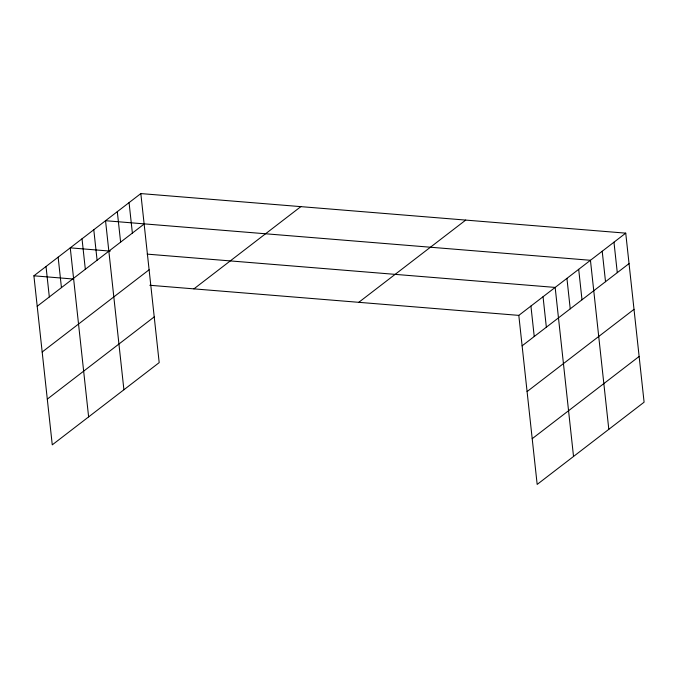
<?xml version="1.0" encoding="UTF-8"?>
<svg xmlns="http://www.w3.org/2000/svg" width="678" height="678" viewBox="0 0 678 678"><rect width="100%" height="100%" fill="white"/><g stroke="black" fill="none" stroke-linecap="round" stroke-linejoin="round"><path stroke-width="1.02" d="M140.829 193.577L159.194 362.62L52.265 444.853L33.9 275.81L140.829 193.577L625.735 233.147L644.1 402.19L537.171 484.423L518.806 315.38L625.735 233.147M37.205 306.27L144.143 224.037M42.18 352.001L149.109 269.776M47.299 399.122L154.228 316.889M193.916 288.87L300.846 206.637M358.789 302.32L465.718 220.087M522.111 345.839L629.048 263.606M527.086 391.57L634.015 309.338M532.205 438.691L639.134 356.459M110.26 251.114L70.258 247.851L88.623 416.894M147.185 254.131L555.163 287.421L573.529 456.464M33.9 275.81L72.877 278.989M149.813 285.269L518.806 315.38M613.971 242.19L617.285 272.649M602.208 251.233L605.522 281.701M608.81 429.327L590.445 260.284L105.539 220.714L123.904 389.757M578.69 269.327L581.995 299.786M566.927 278.37L570.232 308.837M543.044 296.735L546.349 327.203M530.925 306.058L534.23 336.517M129.066 202.62L132.38 233.088M117.302 211.672L120.616 242.131M93.784 229.757L97.09 260.225M82.021 238.809L85.326 269.268M58.139 257.174L61.444 287.633M46.019 266.488L49.325 296.956"/></g></svg>
